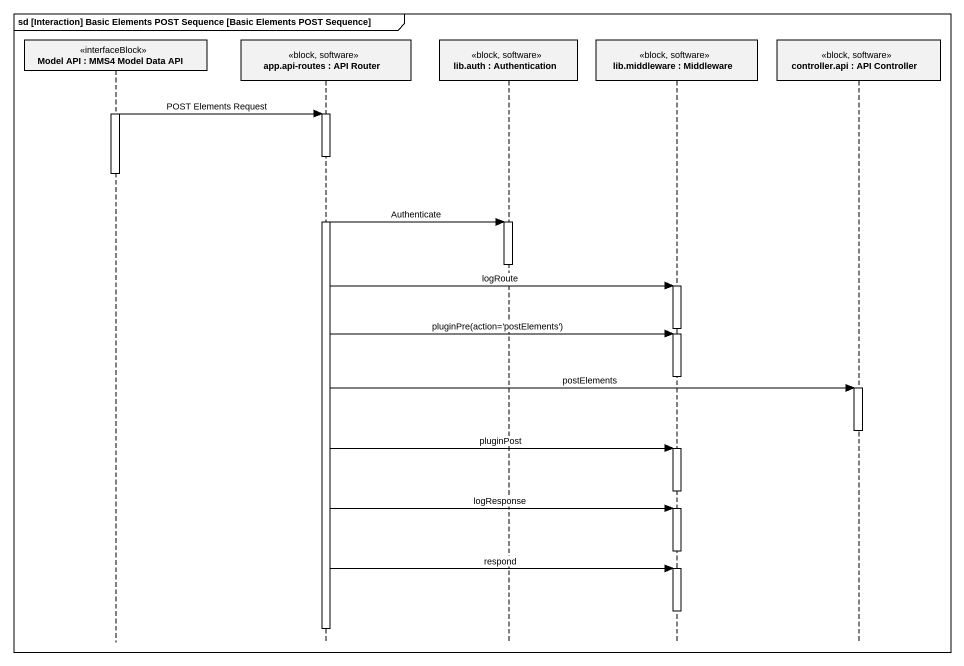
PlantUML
@startuml
mainframe sd [Interaction] Basic Elements POST Sequence [Basic Elements POST Sequence]
hide footbox
participant "Model API : MMS4 Model Data API" as Model_API <<interfaceBlock>>
participant "app.api-routes : API Router" as app_api_routes <<block, software>>
participant "lib.auth : Authentication" as lib_auth <<block, software>>
participant "lib.middleware : Middleware" as lib_middleware <<block, software>>
participant "controller.api : API Controller" as controller_api <<block, software>>

activate Model_API
Model_API -> app_api_routes : POST Elements Request
activate app_api_routes
deactivate Model_API
app_api_routes -> lib_auth : Authenticate
activate lib_auth
deactivate lib_auth
app_api_routes -> lib_middleware : logRoute
activate lib_middleware
deactivate lib_middleware
app_api_routes -> lib_middleware : pluginPre(action='postElements')
activate lib_middleware
deactivate lib_middleware
app_api_routes -> controller_api : postElements
activate controller_api
deactivate controller_api
app_api_routes -> lib_middleware : pluginPost
activate lib_middleware
deactivate lib_middleware
app_api_routes -> lib_middleware : logResponse
activate lib_middleware
deactivate lib_middleware
app_api_routes -> lib_middleware : respond
activate lib_middleware
deactivate lib_middleware
deactivate app_api_routes
@enduml
